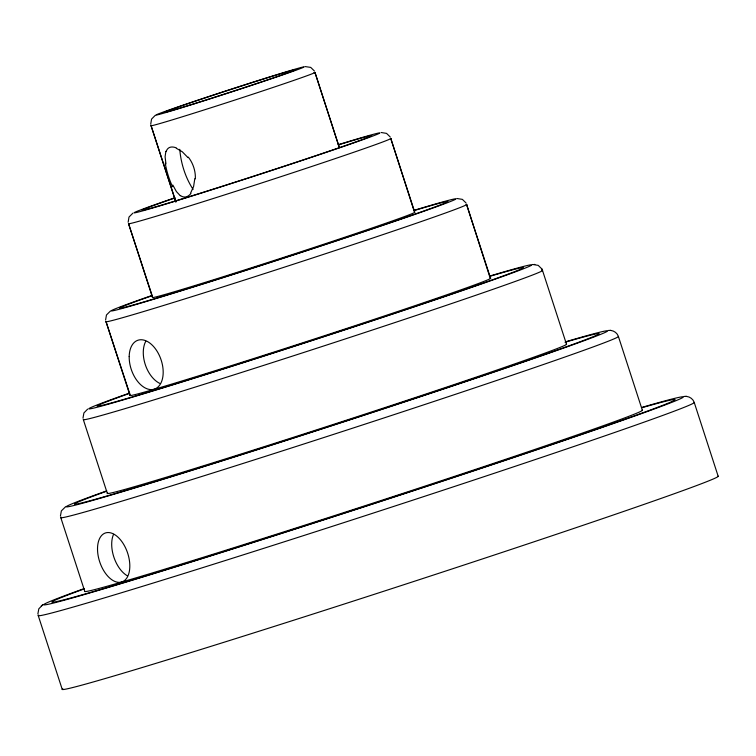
<?xml version="1.0" encoding="UTF-8"?>
<svg xmlns="http://www.w3.org/2000/svg" width="756" height="756" viewBox="0 0 756 756"><rect width="100%" height="100%" fill="white"/><g stroke="black" fill="none" stroke-linecap="round" stroke-linejoin="round"><path stroke-width="1.13" d="M194.802 178.671L193.593 186.552L190.748 192.714M179.758 149.31C180.892 163.305 185.39 177.622 193.101 189.397M42.657 604.923L38.811 608.826L37.857 614.052M65.564 506.756L61.359 510.886L60.423 516.074M87.668 409.109L83.907 412.937L82.98 418.106M105.594 320.034L106.454 314.987L110.433 311.028M128.151 222.207L129.002 217.038L132.867 213.173M165.876 151.313L165.091 156.775L165.97 163.957M155.301 115.309L151.559 119.098L150.699 124.211M43.13 604.62L41.268 605.858M305.112 66.566L310.716 67.397L314.373 70.96M381.185 132.508L386.543 133.387L390.2 136.949M456.889 198.488L462.37 199.376L466.027 202.948M532.602 264.468L538.196 265.365L541.939 269.013M608.306 330.457C612.54 329.796 617.047 332.281 618.38 336.42L642.364 410.338M684.01 396.437C688.281 395.766 692.865 398.223 694.216 402.419L718.2 476.356M534.265 264.411L534.823 264.439M609.969 330.391L610.65 330.429M685.673 396.38L686.476 396.427M176.309 148.27L182.291 151.776L187.942 157.569M180.315 195.747L176.394 191.561L172.831 185.059M541.854 268.938L542.449 270.374M128.52 223.587L152.315 296.125M105.982 321.527L130.212 395.123A189.69 3.307 -18 0 0 308.287 340.984A189.69 3.307 -18 0 0 490.55 278.161L466.556 204.366L490.342 278.586M542.534 270.544L566.518 344.32M339.359 147.486L314.95 72.396L339.331 147.637M151.058 125.657L175.893 201.871M151.087 125.761L175.846 201.965M128.567 223.757L152.532 297.543M106.048 321.754L130.013 395.549M83.34 419.665L107.324 493.375M60.773 517.567L84.757 591.334M38.216 615.535L62.2 689.292M414.59 212.483L390.757 138.386L414.742 212.181A137.961 2.41 -18 0 1 282.186 257.862A137.961 2.41 -18 0 1 152.684 297.24M566.348 344.15A241.429 4.215 -18 0 1 334.379 424.097A241.429 4.215 -18 0 1 107.749 493.007M642.156 410.13A293.158 5.112 -18 0 1 374.664 502.598A293.158 5.112 -18 0 1 84.965 591.542M338.442 144.859A120.714 2.107 -18 0 1 338.282 148.034A120.714 2.107 -18 0 1 176.29 200.661A120.714 2.107 -18 0 1 174.976 197.959M414.364 210.489A172.444 3.005 -18 0 1 394.396 221.224A172.444 3.005 -18 0 1 173.483 292.988A172.444 3.005 -18 0 1 152.419 295.587M489.661 276.365A224.182 3.912 -18 0 1 450.689 294.339A224.182 3.912 -18 0 1 172.264 384.813A224.182 3.912 -18 0 1 129.2 393.498M565.034 342.251A275.912 4.819 -18 0 1 339.397 423.105A275.912 4.819 -18 0 1 106.398 491.296M717.964 476.119A344.897 6.02 -18 0 1 386.571 590.332A344.897 6.02 -18 0 1 62.814 688.773M642.156 407.654A327.65 5.717 -18 0 1 364.647 506.492A327.65 5.717 -18 0 1 84.001 588.981M159.733 383.377A25.799 15.952 71.2 0 1 145.785 341.24M127.291 575.779A25.836 14.761 71.3 0 1 113.561 534.322M188.301 157.116A25.052 18.38 70.9 0 1 195.341 178.841M190.966 193.347A25.099 12.313 87.3 0 1 180.353 195.502M172.595 186.723A25.052 6.662 72.7 0 1 165.28 163.201M166.169 151.616A25.099 11.529 55.9 0 1 176.167 147.826M313.976 72.529A86.222 1.503 -18 0 1 234.436 100.198A86.222 1.503 -18 0 1 151.663 125.307M390.351 138.395A137.961 2.41 -18 0 1 261.926 182.867A137.961 2.41 -18 0 1 128.643 223.492M338.159 144.727A129.333 2.259 -18 0 1 346.144 145.549A129.333 2.259 -18 0 1 168.768 203.184A129.333 2.259 -18 0 1 174.853 197.788M466.008 204.385A189.69 3.307 -18 0 1 289.416 265.526A189.69 3.307 -18 0 1 106.152 321.385M414.137 210.31A181.071 3.156 -18 0 1 402.929 218.512A181.071 3.156 -18 0 1 166.112 295.464A181.071 3.156 -18 0 1 151.569 295.624M541.655 270.374A241.429 4.215 -18 0 1 316.906 348.195A241.429 4.215 -18 0 1 83.67 419.287M489.434 276.148A232.801 4.063 -18 0 1 459.062 291.693A232.801 4.063 -18 0 1 163.419 387.752A232.801 4.063 -18 0 1 129.616 393.063M618.361 336.401A293.158 5.112 -18 0 1 334.445 434.095A293.158 5.112 -18 0 1 61.179 517.18M565.526 341.797A284.54 4.961 -18 0 1 514.42 365.129A284.54 4.961 -18 0 1 161.614 479.758A284.54 4.961 -18 0 1 106.776 490.852M694.197 402.4A344.897 6.02 -18 0 1 360.177 517.331A344.897 6.02 -18 0 1 38.688 615.082M641.57 407.484A336.269 5.868 -18 0 1 364.931 506.558A336.269 5.868 -18 0 1 84.209 588.565M129.191 356.567A25.808 15.668 71.2 0 0 154.328 389.16A25.808 15.668 71.2 0 0 155.027 348.289A25.808 15.668 71.2 0 0 129.191 356.567M97.515 549.007A25.846 14.638 71.3 0 0 121.773 581.997A25.846 14.638 71.3 0 0 121.707 541.39A25.846 14.638 71.3 0 0 97.515 549.007M194.103 103.714A68.976 1.2 -18 0 0 295.832 69.694A68.976 1.2 -18 0 0 201.134 99.234A68.976 1.2 -18 0 0 194.103 103.714M190.049 105.169A77.603 1.351 -18 0 0 304.054 67.019A77.603 1.351 -18 0 0 196.966 100.453A77.603 1.351 -18 0 0 190.049 105.169"/></g></svg>
